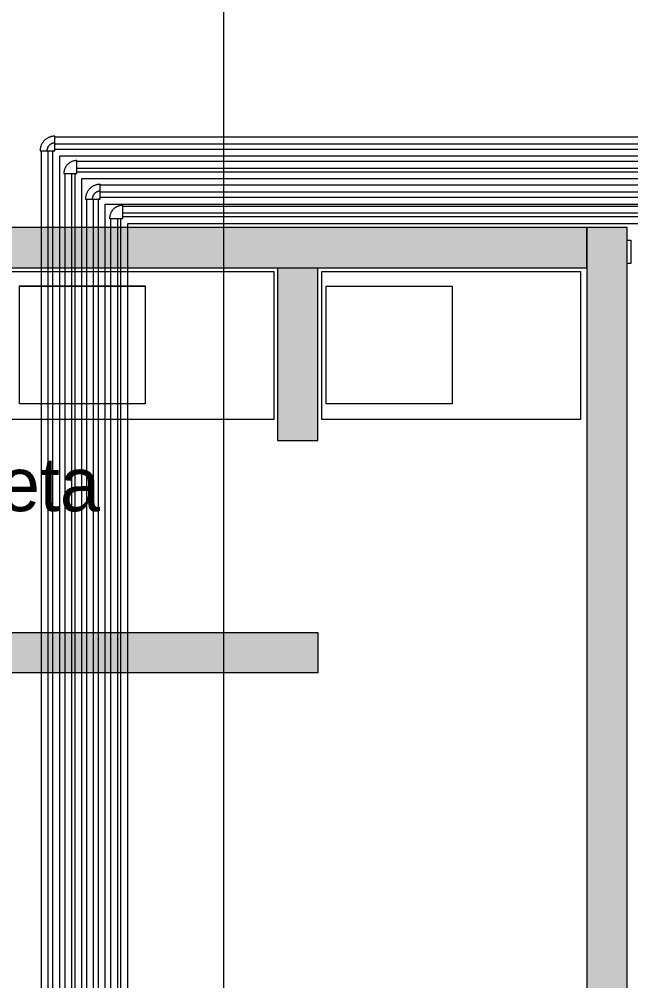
# Model space of a CAD drawing. Header units: metres. Extents: x 31.9 to 92.3, y -29 to 44.
# Drawn here: x 75.039 to 77.309, y -11.622 to -8.05 of the extents above; entities that cross this region are included whole.
import ezdxf

# ---------------------------------------------------------------- set-up
doc = ezdxf.new("R2010")
doc.units = ezdxf.units.M
doc.header["$LTSCALE"] = 100
doc.linetypes.add('HIDDEN JT', pattern=[0.0016, 0.001, -0.0006])
doc.layers.add('A-DETL', color=7, linetype='Continuous', lineweight=9, true_color=0x00a600)
doc.layers.add('Arqui', color=8, linetype='Continuous', lineweight=0)
doc.layers.add('P-PIPE', color=7, linetype='Continuous', lineweight=18)

# ---------------------------------------------------------------- blocks, each defined once
blk = doc.blocks.new('estructura etapa 3')
at = {"layer": 'Arqui'}
blk.add_line((-56.4036, -6655.2792), (-56.4036, -6714.8391), dxfattribs=at)
blk = doc.blocks.new('A$C59bbb444')
at = {"layer": 'Arqui', "ltscale": 0.3}
h = blk.add_hatch(color=256, dxfattribs=at)
h.dxf.hatch_style = 1
h.paths.add_polyline_path([(45.2653, 20.1502), (29.5322, 20.1502), (29.5322, 20.0002), (45.2653, 20.0002)])
h = blk.add_hatch(color=256, dxfattribs=at)
h.dxf.hatch_style = 1
h.paths.add_polyline_path([(45.2653, 20.15), (45.2653, 14.5965), (45.4154, 14.5965), (45.4154, 20.15)])
h = blk.add_hatch(color=256, dxfattribs=at)
h.dxf.hatch_style = 1
h.paths.add_polyline_path([(44.117, 20), (44.117, 19.3598), (44.267, 19.3598), (44.2671, 20)])
h = blk.add_hatch(color=256, dxfattribs=at)
h.dxf.hatch_style = 1
h.paths.add_polyline_path([(44.267, 18.4965), (41.4275, 18.4965), (41.4275, 18.6463), (44.267, 18.6464)])
at = {"layer": 'Arqui'}
for points in [[(45.2653, 20.1502), (29.5322, 20.1502), (29.5322, 20.0002), (45.2653, 20.0002)], [(45.2653, 20.15), (45.2653, 14.5965), (45.4154, 14.5965), (45.4154, 20.15)], [(44.1028, 19.4379), (42.1956, 19.4379), (42.1956, 19.9877), (44.1028, 19.9877)], [(44.1028, 19.4377), (42.2156, 19.4377), (42.2156, 19.9875), (44.1028, 19.9875)], [(44.117, 20), (44.117, 19.3598), (44.267, 19.3598), (44.2671, 20)], [(45.2419, 19.4377), (44.2814, 19.4377), (44.2814, 19.9875), (45.2419, 19.9875)], [(44.267, 18.4965), (41.4275, 18.4965), (41.4275, 18.6463), (44.267, 18.6464)]]:
    blk.add_lwpolyline(points, close=True, dxfattribs=at)
blk.add_lwpolyline([(45.4154, 20.104), (45.4281, 20.104), (45.4281, 20.0169), (45.4154, 20.0169)], dxfattribs=at)
at = {"layer": 'Arqui', "elevation": 0}
for points in [[(43.6259, 19.9333), (43.6259, 19.4955), (43.1588, 19.4955), (43.1588, 19.9333)], [(43.6259, 19.9332), (43.6259, 19.4953), (43.1588, 19.4953), (43.1588, 19.9332)], [(44.7651, 19.9332), (44.7651, 19.4953), (44.298, 19.4953), (44.298, 19.9332)]]:
    blk.add_lwpolyline(points, close=True, dxfattribs=at)
at = {"layer": 'Arqui'}
blk.add_blockref('estructura etapa 3', (100.3206, 6720.7245), dxfattribs=at)
blk.add_text('Cocineta', height=0.2, rotation=359.9331, dxfattribs=at).set_placement((42.4026, 19.0976))
blk = doc.blocks.new('Elbow - Welded - REFRIGERACION-V18-NIVEL 03')
at = {"layer": 'A-DETL', "color": 1, "linetype": 'HIDDEN JT', "true_color": 0xff0000, "flags": 128}
blk.add_lwpolyline([(-0.0131, 0.0163), (-0.0131, 0.0162), (-0.0132, 0.0161), (-0.0132, 0.0159), (-0.0132, 0.0158), (-0.0132, 0.0157), (-0.0132, 0.0156), (-0.0133, 0.0154), (-0.0133, 0.0153), (-0.0134, 0.0152), (-0.0134, 0.0151), (-0.0134, 0.015), (-0.0135, 0.0149), (-0.0136, 0.0147), (-0.0136, 0.0146), (-0.0137, 0.0145), (-0.0138, 0.0144), (-0.0139, 0.0143), (-0.0139, 0.0142), (-0.014, 0.0141), (-0.0141, 0.014), (-0.0142, 0.014), (-0.0143, 0.0139), (-0.0144, 0.0138), (-0.0145, 0.0137), (-0.0146, 0.0136), (-0.0147, 0.0136), (-0.0148, 0.0135), (-0.0149, 0.0135), (-0.0151, 0.0134), (-0.0152, 0.0134), (-0.0153, 0.0133), (-0.0154, 0.0133), (-0.0155, 0.0132), (-0.0157, 0.0132), (-0.0158, 0.0132), (-0.0159, 0.0132), (-0.016, 0.0132), (-0.0162, 0.0132), (-0.0163, 0.0131), (-0.0163, 0.0131)], dxfattribs=at)
at = {"layer": 'P-PIPE', "color": 1, "true_color": 0xff0000, "flags": 128}
for points in [[(-0.0163, -0.0131), (-0.0151, -0.0131), (-0.014, -0.0131), (-0.0128, -0.0129), (-0.0116, -0.0128), (-0.0105, -0.0126), (-0.0093, -0.0123), (-0.0082, -0.012), (-0.0071, -0.0117), (-0.0059, -0.0113), (-0.0048, -0.0108), (-0.0038, -0.0103), (-0.0027, -0.0098), (-0.0017, -0.0093), (-0.0007, -0.0086), (0.0003, -0.008), (0.0013, -0.0073), (0.0022, -0.0066), (0.0031, -0.0058), (0.004, -0.005), (0.0048, -0.0042), (0.0056, -0.0033), (0.0064, -0.0025), (0.0071, -0.0015), (0.0078, -0.0006), (0.0085, 0.0004), (0.0091, 0.0014), (0.0097, 0.0024), (0.0102, 0.0035), (0.0107, 0.0046), (0.0111, 0.0056), (0.0115, 0.0068), (0.0119, 0.0079), (0.0122, 0.009), (0.0125, 0.0102), (0.0127, 0.0113), (0.0129, 0.0125), (0.013, 0.0136), (0.0131, 0.0148), (0.0131, 0.016), (0.0131, 0.0163)], [(-0.0131, 0.0163), (-0.0131, 0.0162), (-0.0132, 0.0161), (-0.0132, 0.0159), (-0.0132, 0.0158), (-0.0132, 0.0157), (-0.0132, 0.0156), (-0.0133, 0.0154), (-0.0133, 0.0153), (-0.0134, 0.0152), (-0.0134, 0.0151), (-0.0134, 0.015), (-0.0135, 0.0149), (-0.0136, 0.0147), (-0.0136, 0.0146), (-0.0137, 0.0145), (-0.0138, 0.0144), (-0.0139, 0.0143), (-0.0139, 0.0142), (-0.014, 0.0141), (-0.0141, 0.014), (-0.0142, 0.014), (-0.0143, 0.0139), (-0.0144, 0.0138), (-0.0145, 0.0137), (-0.0146, 0.0136), (-0.0147, 0.0136), (-0.0148, 0.0135), (-0.0149, 0.0135), (-0.0151, 0.0134), (-0.0152, 0.0134), (-0.0153, 0.0133), (-0.0154, 0.0133), (-0.0155, 0.0132), (-0.0157, 0.0132), (-0.0158, 0.0132), (-0.0159, 0.0132), (-0.016, 0.0132), (-0.0162, 0.0132), (-0.0163, 0.0131)]]:
    blk.add_lwpolyline(points, dxfattribs=at)

msp = doc.modelspace()

# ---------------------------------------------------------------- linework, layer by layer
at = {"layer": 'A-DETL', "color": 1, "linetype": 'HIDDEN JT', "true_color": 0xff0000}
for p, q in [((75.1712, -8.539), (75.1712, -8.5393)), ((75.3398, -8.7179), (75.3398, -8.7182))]:
    msp.add_line(p, q, dxfattribs=at)
at = {"layer": 'A-DETL', "color": 11, "linetype": 'HIDDEN JT', "true_color": 0xff8080}
for p, q in [((75.2531, -8.6234), (75.2531, -8.6236)), ((75.423, -8.7897), (75.423, -8.79))]:
    msp.add_line(p, q, dxfattribs=at)
at = {"layer": 'P-PIPE', "color": 1, "true_color": 0xff0000}
for p, q in [((75.1712, -8.539), (75.1712, -8.4844)), ((81.3726, -8.4881), (75.1712, -8.4881)), ((81.3726, -8.5135), (75.1712, -8.5135)), ((75.1712, -8.5325), (81.3726, -8.5325)), ((75.1163, -8.5393), (75.1712, -8.5393)), ((75.12, -8.5393), (75.12, -14.2608)), ((75.1454, -8.5393), (75.1454, -14.2608)), ((75.1644, -14.2608), (75.1644, -8.5393)), ((75.1898, -8.5579), (81.3726, -8.5579)), ((75.1898, -14.2422), (75.1898, -8.5579)), ((75.3398, -8.7178), (75.3398, -8.6633)), ((81.3729, -8.6669), (75.3398, -8.6669)), ((81.3729, -8.6923), (75.3398, -8.6923)), ((75.3398, -8.7114), (81.3729, -8.7114)), ((75.2849, -8.7182), (75.3398, -8.7182)), ((75.2885, -8.7182), (75.2885, -14.091)), ((75.3139, -8.7182), (75.3139, -14.091)), ((75.333, -14.091), (75.333, -8.7182)), ((75.3584, -8.7368), (81.3729, -8.7368)), ((75.3584, -14.0724), (75.3584, -8.7368))]:
    msp.add_line(p, q, dxfattribs=at)
at = {"layer": 'P-PIPE', "color": 11, "true_color": 0xff8080}
for p, q in [((75.2531, -8.6233), (75.2531, -8.5751)), ((81.4152, -8.5787), (75.2531, -8.5787)), ((81.4152, -8.6041), (75.2531, -8.6041)), ((75.2046, -8.6236), (75.2531, -8.6236)), ((75.2082, -8.6236), (75.2082, -14.1775)), ((75.2336, -8.6236), (75.2336, -14.1775)), ((75.2463, -14.1775), (75.2463, -8.6236)), ((75.2531, -8.6168), (81.4152, -8.6168)), ((75.2717, -8.6422), (81.4152, -8.6422)), ((75.2717, -14.1589), (75.2717, -8.6422)), ((75.423, -8.7897), (75.423, -8.7415)), ((81.4152, -8.7451), (75.423, -8.7451)), ((81.4152, -8.7705), (75.423, -8.7705)), ((75.423, -8.7832), (81.4152, -8.7832)), ((75.3745, -8.79), (75.423, -8.79)), ((75.3781, -8.79), (75.3781, -13.996)), ((75.4035, -8.79), (75.4035, -13.996)), ((75.4162, -13.996), (75.4162, -8.79)), ((75.4416, -8.8086), (81.4152, -8.8086)), ((75.4416, -13.9774), (75.4416, -8.8086))]:
    msp.add_line(p, q, dxfattribs=at)
at = {"layer": 'P-PIPE', "color": 1, "true_color": 0xff0000, "flags": 128}
for points in [[(75.1712, -8.4844), (75.169, -8.4845), (75.1668, -8.4846), (75.1646, -8.4848), (75.1625, -8.4851), (75.1603, -8.4855), (75.1582, -8.486), (75.156, -8.4866), (75.1539, -8.4872), (75.1519, -8.488), (75.1498, -8.4888), (75.1478, -8.4897), (75.1459, -8.4906), (75.1439, -8.4917), (75.1421, -8.4928), (75.1402, -8.494), (75.1384, -8.4953), (75.1367, -8.4966), (75.135, -8.4981), (75.1334, -8.4995), (75.1318, -8.5011), (75.1304, -8.5027), (75.1289, -8.5043), (75.1276, -8.5061), (75.1263, -8.5078), (75.125, -8.5097), (75.1239, -8.5115), (75.1228, -8.5134), (75.1218, -8.5154), (75.1209, -8.5174), (75.1201, -8.5194), (75.1193, -8.5215), (75.1186, -8.5236), (75.1181, -8.5257), (75.1176, -8.5278), (75.1171, -8.53), (75.1168, -8.5322), (75.1166, -8.5343), (75.1164, -8.5365), (75.1163, -8.5387), (75.1163, -8.5393)], [(75.3398, -8.6633), (75.3376, -8.6634), (75.3354, -8.6635), (75.3332, -8.6637), (75.331, -8.664), (75.3289, -8.6644), (75.3267, -8.6649), (75.3246, -8.6654), (75.3225, -8.6661), (75.3204, -8.6668), (75.3184, -8.6676), (75.3164, -8.6685), (75.3144, -8.6695), (75.3125, -8.6706), (75.3106, -8.6717), (75.3088, -8.6729), (75.307, -8.6742), (75.3053, -8.6755), (75.3036, -8.6769), (75.302, -8.6784), (75.3004, -8.68), (75.2989, -8.6816), (75.2975, -8.6832), (75.2961, -8.6849), (75.2948, -8.6867), (75.2936, -8.6885), (75.2924, -8.6904), (75.2914, -8.6923), (75.2904, -8.6943), (75.2895, -8.6963), (75.2886, -8.6983), (75.2879, -8.7004), (75.2872, -8.7024), (75.2866, -8.7046), (75.2861, -8.7067), (75.2857, -8.7089), (75.2854, -8.711), (75.2851, -8.7132), (75.285, -8.7154), (75.2849, -8.7176), (75.2849, -8.7182)]]:
    msp.add_lwpolyline(points, dxfattribs=at)
at = {"layer": 'P-PIPE', "color": 11, "true_color": 0xff8080, "flags": 128}
for points in [[(75.2531, -8.5751), (75.2512, -8.5752), (75.2492, -8.5753), (75.2473, -8.5755), (75.2454, -8.5757), (75.2435, -8.5761), (75.2416, -8.5765), (75.2397, -8.577), (75.2378, -8.5776), (75.236, -8.5782), (75.2342, -8.5789), (75.2324, -8.5797), (75.2307, -8.5806), (75.229, -8.5815), (75.2273, -8.5825), (75.2257, -8.5836), (75.2241, -8.5847), (75.2226, -8.5859), (75.2211, -8.5872), (75.2197, -8.5885), (75.2183, -8.5898), (75.217, -8.5912), (75.2157, -8.5927), (75.2145, -8.5942), (75.2134, -8.5958), (75.2123, -8.5974), (75.2113, -8.5991), (75.2103, -8.6008), (75.2094, -8.6025), (75.2086, -8.6043), (75.2079, -8.6061), (75.2072, -8.6079), (75.2066, -8.6097), (75.2061, -8.6116), (75.2057, -8.6135), (75.2053, -8.6154), (75.205, -8.6173), (75.2048, -8.6192), (75.2046, -8.6212), (75.2046, -8.6231), (75.2046, -8.6236)], [(75.423, -8.7415), (75.421, -8.7415), (75.4191, -8.7416), (75.4172, -8.7418), (75.4153, -8.7421), (75.4133, -8.7425), (75.4115, -8.7429), (75.4096, -8.7434), (75.4077, -8.7439), (75.4059, -8.7446), (75.4041, -8.7453), (75.4023, -8.7461), (75.4006, -8.747), (75.3989, -8.7479), (75.3972, -8.7489), (75.3956, -8.75), (75.394, -8.7511), (75.3925, -8.7523), (75.391, -8.7535), (75.3896, -8.7548), (75.3882, -8.7562), (75.3869, -8.7576), (75.3856, -8.7591), (75.3844, -8.7606), (75.3832, -8.7622), (75.3822, -8.7638), (75.3811, -8.7654), (75.3802, -8.7671), (75.3793, -8.7689), (75.3785, -8.7706), (75.3778, -8.7724), (75.3771, -8.7742), (75.3765, -8.7761), (75.376, -8.778), (75.3755, -8.7799), (75.3752, -8.7818), (75.3749, -8.7837), (75.3747, -8.7856), (75.3745, -8.7875), (75.3745, -8.7895), (75.3745, -8.79)]]:
    msp.add_lwpolyline(points, dxfattribs=at)
at = {"layer": 'P-PIPE', "color": 1, "true_color": 0xff0000}
for centre, end in [((75.1712, -8.5393), 180), ((75.1712, -8.5393), 135), ((75.3398, -8.7182), 180), ((75.3398, -8.7182), 135)]:
    msp.add_arc(centre, 0.00035, 90, end, dxfattribs=at)
at = {"layer": 'P-PIPE', "color": 11, "true_color": 0xff8080}
for centre in [(75.2531, -8.6236), (75.423, -8.79)]:
    msp.add_arc(centre, 0.000329, 90, 180, dxfattribs=at)

# ---------------------------------------------------------------- block references
at = {"layer": 'A-DETL', "color": 1, "linetype": 'HIDDEN JT', "true_color": 0xff0000, "rotation": 180}
for p in [(75.1549, -8.523), (75.3234, -8.7019)]:
    msp.add_blockref('Elbow - Welded - REFRIGERACION-V18-NIVEL 03', p, dxfattribs=at)
at = {"layer": 'Arqui'}
msp.add_blockref('A$C59bbb444', (31.8807, -28.9743), dxfattribs=at)

doc.saveas('drawing.dxf')
